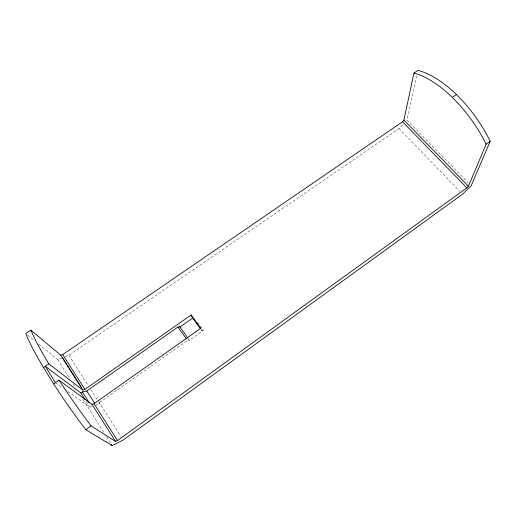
<?xml version="1.0" encoding="UTF-8"?>
<svg xmlns="http://www.w3.org/2000/svg" width="516" height="516" viewBox="0 0 516 516"><rect width="100%" height="100%" fill="white"/><g stroke="black" fill="none" stroke-linecap="round" stroke-linejoin="round"><path stroke-width="0.39" stroke-dasharray="2.58 1.94" d="M416.741 75.839L406.976 120.183L468.315 182.961M65.151 356.698L68.841 355.247L399.055 128.516L403.28 124.072M188.037 338.419L189.398 340.308L203.601 330.253L197.209 321.526M67.809 391.483L89.913 407.298L91.448 406.215L90.21 404.26M95.866 405.17L187.443 340.36L189.14 339.831L189.398 340.308M38.713 344.101L57.766 359.607L61.462 358.156M201.04 329.505L201.956 330.756L203.601 330.253M55.457 382.646L63.262 388.232M98.975 402.97L99.904 403.68M27.645 335.097L35.023 341.095M399.055 128.516L459.717 191.307M68.841 355.247L88.255 385.523M90.848 389.561L98.175 400.99M98.608 401.661L121.041 436.646M86.198 401.435L89.913 407.298M57.766 359.607L69.344 377.886M73.201 383.981L75.349 387.368M83.063 399.558L104.071 432.737M106.644 436.8L110.501 442.896M201.375 329.492L201.956 330.756"/><path stroke-width="0.77" d="M60.656 355.163L62.7 354.582L402.532 121.757L403.925 120.067L413.942 73.079L417.941 70.395A82.25 38.313 54.7 0 1 490.2 141.281L471.127 185.837L462.504 194.19L123.201 440.006L112.217 445.605L85.733 429.66A92.68 11.61 55.2 0 1 54.038 384.478L43.151 366.973A92.68 11.61 55.2 0 1 25.8 333.594L30.921 330.156L60.656 355.163L82.87 390.057L84.895 389.374L191.107 314.979L200.795 328.228L94.028 403.693L92.009 404.421L59.043 380.169L53.664 383.891M59.043 380.169L59.417 380.756A92.545 10.888 55.2 0 0 91.055 425.868L115.552 441.399L117.545 440.554L466.851 187.869L468.412 186.205L486.104 144.196L490.2 141.281M85.733 429.66L91.055 425.868M55.457 382.646L45.273 366.315L80.825 392.96L82.347 391.896L86.791 390.96L177.904 327.067L179.607 326.57L187.779 337.935M192.732 318.062L179.884 327.079L179.607 326.57M452.3 97.434L456.434 94.589M43.492 367.534L48.833 363.87L82.87 390.057M403.925 120.067L468.412 186.205M402.532 121.757L466.851 187.869M200.582 328.879L192.358 317.624L191.107 314.979M177.904 327.067L186.083 338.464M86.791 390.96L94.57 403.138M62.7 354.582L84.895 389.374M94.028 403.693L117.545 440.554M62.475 357.627L81.663 387.761M92.009 404.421L115.552 441.399M82.347 391.896L89.378 402.964M80.825 392.96L84.953 399.481M111.359 444.25L112.217 445.605M48.833 363.87L48.491 363.316A92.545 10.888 55.2 0 1 30.921 330.156M413.942 73.079A82.354 37.868 54.7 0 1 486.104 144.196"/></g></svg>
